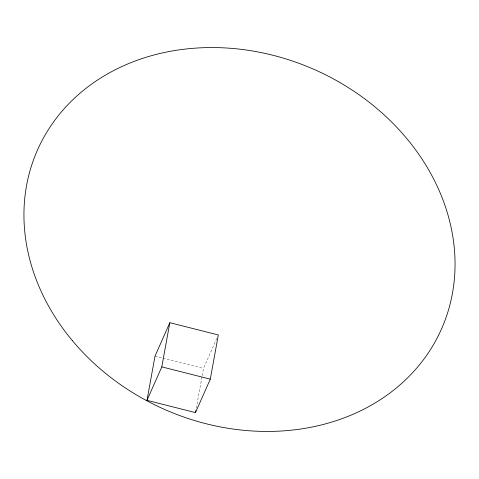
<?xml version="1.0" encoding="UTF-8"?>
<svg xmlns="http://www.w3.org/2000/svg" width="479" height="479" viewBox="0 0 479 479"><rect width="100%" height="100%" fill="white"/><g stroke="black" fill="none" stroke-linecap="round" stroke-linejoin="round"><path stroke-width="0.36" stroke-dasharray="2.4 1.8" d="M196.264 408.258L202.054 376.38M202.186 375.656L203.497 368.411L216.807 338.378M155.01 356.148L162.249 357.981M162.968 358.16L203.497 368.411"/><path stroke-width="0.72" d="M146.981 400.336L155.01 356.148L169.829 322.696L218.322 334.965L210.299 379.152L195.474 412.605L146.981 400.336L161.806 366.884L169.829 322.696M195.474 412.605L195.869 410.431M161.806 366.884L210.299 379.152M72.305 340.557A220.945 185.714 23.9 0 0 440.919 330.294A220.945 185.714 23.9 0 0 205.275 47.649A220.945 185.714 23.9 0 0 72.305 340.557"/></g></svg>
